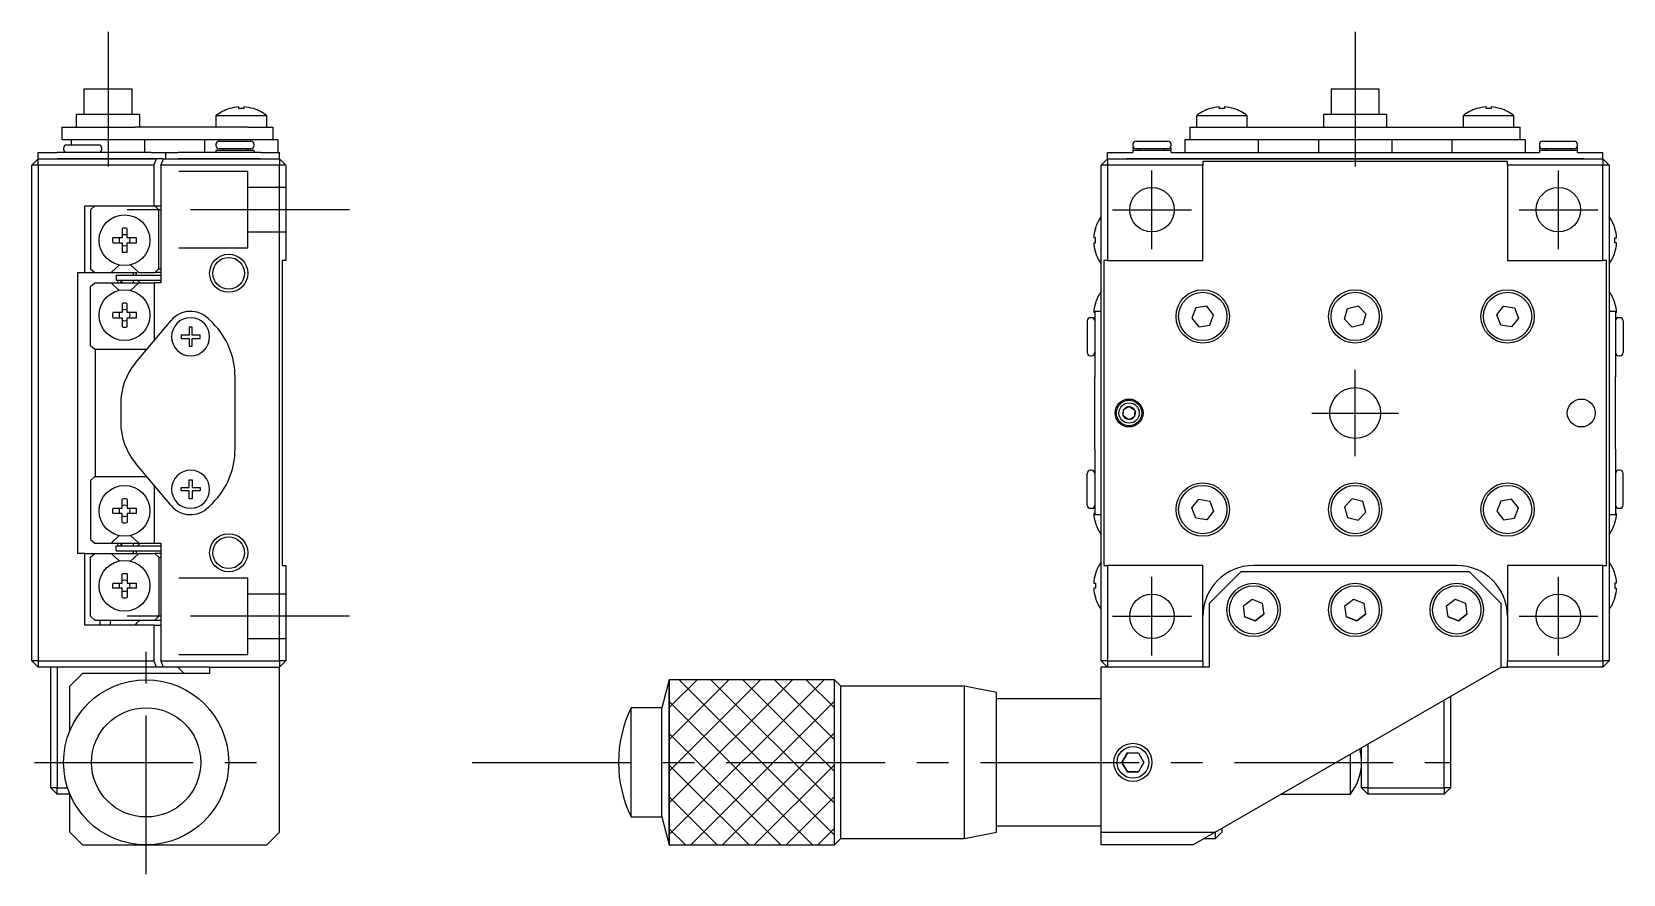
# Model space of a CAD drawing. Extents: x 60 to 390, y -6 to 185.
# Drawn here: x 264.4 to 389.7, y 78.6 to 144.9 of the extents above; entities that cross this region are included whole.
import ezdxf

# ---------------------------------------------------------------- set-up
doc = ezdxf.new("R2010")
doc.units = 0
doc.header["$LTSCALE"] = 10
doc.linetypes.add('CENTER', pattern=[2, 1.25, -0.25, 0.25, -0.25])
doc.linetypes.add('DASHED', pattern=[3.5, 2, -1.5])
doc.layers.get('0').update_dxf_attribs({"linetype": 'CONTINUOUS'})
doc.layers.add('CENTER', color=1, linetype='CENTER')

msp = doc.modelspace()

# ---------------------------------------------------------------- linework, layer by layer
at = {"color": 7, "linetype": 'CONTINUOUS'}
for p, q in [((270.416476, 140.351759), (268.516476, 140.351759)), ((268.516476, 140.351759), (268.516476, 138.351759)), ((272.316476, 140.351759), (270.416476, 140.351759)), ((272.316476, 138.351759), (272.316476, 140.351759)), ((370.508265, 140.351759), (366.708265, 140.351759)), ((366.708265, 140.351759), (366.708265, 138.351759)), ((370.508265, 138.351759), (370.508265, 140.351759)), ((270.416476, 138.351759), (267.916476, 138.351759)), ((267.916476, 138.351759), (267.916476, 137.351759)), ((272.916476, 138.351759), (270.416476, 138.351759)), ((272.916476, 137.351759), (272.916476, 138.351759)), ((282.916476, 138.249758), (278.916476, 138.249758)), ((278.916476, 138.249758), (278.916476, 137.351759)), ((279.987768, 138.807491), (279.966476, 138.807491)), ((280.716476, 138.807491), (280.716476, 138.939234)), ((281.116476, 138.807491), (280.716476, 138.807491)), ((281.116476, 138.939234), (281.116476, 138.807491)), ((281.866476, 138.807491), (281.845185, 138.807491)), ((282.916476, 137.351759), (282.916476, 138.249758)), ((360.108265, 138.249758), (356.108265, 138.249758)), ((356.108265, 138.249758), (356.108265, 137.351759)), ((357.179556, 138.807491), (357.158265, 138.807491)), ((357.908265, 138.807491), (357.908265, 138.939234)), ((358.308265, 138.807491), (357.908265, 138.807491)), ((358.308265, 138.939234), (358.308265, 138.807491)), ((359.058265, 138.807491), (359.036974, 138.807491)), ((360.108265, 137.351759), (360.108265, 138.249758)), ((371.108265, 138.351759), (366.108265, 138.351759)), ((366.108265, 138.351759), (366.108265, 137.351759)), ((371.108265, 137.351759), (371.108265, 138.351759)), ((381.108265, 138.249758), (377.108265, 138.249758)), ((377.108265, 138.249758), (377.108265, 137.351759)), ((378.179556, 138.807491), (378.158265, 138.807491)), ((378.908265, 138.807491), (378.908265, 138.939234)), ((379.308265, 138.807491), (378.908265, 138.807491)), ((379.308265, 138.939234), (379.308265, 138.807491)), ((380.058265, 138.807491), (380.036974, 138.807491)), ((381.108265, 137.351759), (381.108265, 138.249758)), ((266.816476, 136.351759), (266.816476, 137.351759)), ((266.816476, 137.351759), (267.816476, 137.351759)), ((267.816476, 137.351759), (271.546476, 137.351759)), ((271.546476, 137.351759), (272.546476, 137.351759)), ((281.416476, 137.351759), (272.546476, 137.351759)), ((281.416476, 137.351759), (283.416476, 137.351759)), ((283.416476, 136.351759), (283.416476, 137.351759)), ((355.608265, 136.351759), (355.608265, 137.351759)), ((355.608265, 137.351759), (357.608265, 137.351759)), ((357.608265, 137.351759), (379.608265, 137.351759)), ((379.608265, 137.351759), (381.608265, 137.351759)), ((381.608265, 136.351759), (381.608265, 137.351759)), ((264.916476, 134.851759), (264.916476, 135.351759)), ((264.916476, 135.351759), (266.416476, 135.351759)), ((273.815996, 135.351759), (266.416476, 135.351759)), ((267.816476, 136.351759), (266.816476, 136.351759)), ((266.916476, 135.701759), (266.916476, 135.601759)), ((267.166476, 135.951759), (269.666476, 135.951759)), ((267.516476, 136.351759), (267.516476, 135.951759)), ((271.546476, 136.351759), (267.816476, 136.351759)), ((269.916476, 135.601759), (269.916476, 135.701759)), ((272.546476, 136.351759), (271.546476, 136.351759)), ((279.446783, 136.351759), (272.546476, 136.351759)), ((273.316476, 135.351759), (273.316476, 136.351759)), ((273.815996, 135.351759), (274.752479, 135.351759)), ((274.752479, 135.351759), (274.946201, 135.351759)), ((274.946201, 135.351759), (275.946201, 135.351759)), ((274.946201, 135.351759), (274.946201, 134.851759)), ((282.416476, 135.351759), (275.946201, 135.351759)), ((278.016476, 136.351759), (278.016476, 135.351759)), ((278.916476, 136.001759), (278.916476, 135.901759)), ((280.416476, 135.501759), (278.916476, 135.501759)), ((278.916476, 135.501759), (278.916476, 135.351759)), ((279.166476, 136.251759), (281.666476, 136.251759)), ((281.666476, 135.651759), (279.166476, 135.651759)), ((279.416476, 135.651759), (279.416476, 135.501759)), ((280.916476, 136.351759), (279.446783, 136.351759)), ((281.916476, 135.501759), (280.416476, 135.501759)), ((283.816476, 136.351759), (280.916476, 136.351759)), ((281.416476, 135.501759), (281.416476, 135.651759)), ((281.916476, 135.901759), (281.916476, 136.001759)), ((281.916476, 135.351759), (281.916476, 135.501759)), ((282.416476, 135.351759), (283.916476, 135.351759)), ((283.816476, 135.351759), (283.816476, 136.351759)), ((283.916476, 134.851759), (283.916476, 135.351759)), ((349.108265, 134.851759), (349.108265, 135.351759)), ((349.108265, 135.351759), (350.608265, 135.351759)), ((350.608265, 135.351759), (351.108265, 135.351759)), ((351.108265, 136.001759), (351.108265, 135.901759)), ((351.108265, 135.701759), (351.108265, 135.601759)), ((354.108265, 135.501759), (351.108265, 135.501759)), ((351.108265, 135.501759), (351.108265, 135.351759)), ((351.358265, 136.251759), (353.858265, 136.251759)), ((352.608265, 135.651759), (351.358265, 135.651759)), ((351.608265, 135.651759), (351.608265, 135.501759)), ((353.858265, 135.651759), (352.608265, 135.651759)), ((353.608265, 135.501759), (353.608265, 135.651759)), ((354.108265, 135.901759), (354.108265, 136.001759)), ((354.108265, 135.601759), (354.108265, 135.701759)), ((354.108265, 135.351759), (354.108265, 135.501759)), ((354.108265, 135.351759), (383.108265, 135.351759)), ((359.577959, 136.351759), (355.208265, 136.351759)), ((355.208265, 136.351759), (355.208265, 135.351759)), ((377.638571, 136.351759), (359.577959, 136.351759)), ((361.008265, 135.351759), (361.008265, 136.351759)), ((365.708265, 136.351759), (365.708265, 135.351759)), ((371.508265, 135.351759), (371.508265, 136.351759)), ((376.208265, 136.351759), (376.208265, 135.351759)), ((382.008265, 136.351759), (377.638571, 136.351759)), ((382.008265, 135.351759), (382.008265, 136.351759)), ((383.108265, 136.001759), (383.108265, 135.901759)), ((383.108265, 135.701759), (383.108265, 135.601759)), ((386.108265, 135.501759), (383.108265, 135.501759)), ((383.108265, 135.501759), (383.108265, 135.351759)), ((383.358265, 136.251759), (385.858265, 136.251759)), ((384.608265, 135.651759), (383.358265, 135.651759)), ((383.608265, 135.651759), (383.608265, 135.501759)), ((385.858265, 135.651759), (384.608265, 135.651759)), ((385.608265, 135.501759), (385.608265, 135.651759)), ((386.108265, 135.901759), (386.108265, 136.001759)), ((386.108265, 135.601759), (386.108265, 135.701759)), ((386.108265, 135.351759), (386.108265, 135.501759)), ((386.108265, 135.351759), (386.608265, 135.351759)), ((386.608265, 135.351759), (388.108265, 135.351759)), ((388.108265, 134.851759), (388.108265, 135.351759)), ((264.916476, 134.851759), (264.416476, 134.351759)), ((264.916476, 134.351759), (264.416476, 134.351759)), ((264.416476, 95.351759), (264.416476, 134.351759)), ((264.916476, 134.351759), (264.916476, 134.851759)), ((264.916476, 134.851759), (266.416476, 134.851759)), ((274.037541, 134.351759), (264.916476, 134.351759)), ((264.916476, 134.351759), (264.916476, 95.351759)), ((273.815996, 134.851759), (266.416476, 134.851759)), ((266.416476, 134.851759), (273.815996, 134.851759)), ((274.236151, 134.851759), (273.815996, 134.851759)), ((273.815996, 134.851759), (274.236151, 134.851759)), ((274.037541, 131.151759), (274.037541, 134.351759)), ((274.236151, 134.851759), (274.280863, 134.851759)), ((274.752479, 134.851759), (274.280863, 134.851759)), ((274.576221, 134.351759), (274.576221, 125.101759)), ((283.916476, 134.351759), (274.576221, 134.351759)), ((274.772707, 134.851759), (275.946201, 134.851759)), ((282.416476, 134.851759), (275.946201, 134.851759)), ((275.946201, 134.851759), (282.416476, 134.851759)), ((282.416476, 134.851759), (283.916476, 134.851759)), ((283.916476, 134.851759), (283.916476, 134.351759)), ((283.916476, 134.851759), (284.416476, 134.351759)), ((283.916476, 95.351759), (283.916476, 134.351759)), ((284.416476, 134.351759), (283.916476, 134.351759)), ((284.416476, 134.351759), (284.416476, 126.851759)), ((349.108265, 134.851759), (348.608265, 134.351759)), ((349.108265, 134.351759), (348.608265, 134.351759)), ((348.608265, 95.351759), (348.608265, 134.351759)), ((349.108265, 134.851759), (349.108265, 134.351759)), ((349.108265, 134.851759), (350.608265, 134.851759)), ((349.108265, 134.351759), (349.108265, 126.851759)), ((356.608265, 134.351759), (349.108265, 134.351759)), ((386.608265, 134.851759), (350.608265, 134.851759)), ((350.608265, 134.851759), (386.608265, 134.851759)), ((380.608265, 134.651759), (356.608265, 134.651759)), ((356.608265, 134.651759), (356.608265, 134.351759)), ((356.608265, 126.851759), (356.608265, 134.351759)), ((380.608265, 134.351759), (380.608265, 134.651759)), ((388.108265, 134.351759), (380.608265, 134.351759)), ((380.608265, 134.351759), (380.608265, 126.851759)), ((386.608265, 134.851759), (388.108265, 134.851759)), ((388.108265, 134.851759), (388.108265, 134.351759)), ((388.608265, 134.351759), (388.108265, 134.851759)), ((388.108265, 126.851759), (388.108265, 134.351759)), ((388.608265, 134.351759), (388.108265, 134.351759)), ((388.608265, 134.351759), (388.608265, 95.351759)), ((268.60075, 125.901759), (268.60075, 131.151759)), ((268.60075, 131.151759), (274.037541, 131.151759)), ((269.365781, 131.151759), (269.039901, 130.851759)), ((269.039901, 130.851759), (269.039901, 126.201759)), ((274.037541, 131.151759), (274.576221, 131.151759)), ((274.428975, 130.851759), (274.107924, 131.151759)), ((274.428975, 126.201759), (274.428975, 130.851759)), ((274.576221, 130.851759), (274.428975, 130.851759)), ((271.516476, 129.380468), (271.516476, 128.651759)), ((271.916476, 128.651759), (271.916476, 129.380468)), ((348.152533, 129.380468), (348.152533, 129.401759)), ((389.063997, 129.380468), (389.063997, 129.401759)), ((271.516476, 128.651759), (270.787768, 128.651759)), ((270.787768, 128.251759), (271.516476, 128.251759)), ((271.516476, 128.251759), (271.516476, 127.52305)), ((272.645185, 128.651759), (271.916476, 128.651759)), ((271.916476, 128.251759), (272.645185, 128.251759)), ((271.916476, 127.52305), (271.916476, 128.251759)), ((348.152533, 128.651759), (348.020789, 128.651759)), ((348.020789, 128.251759), (348.152533, 128.251759)), ((348.152533, 128.251759), (348.152533, 128.651759)), ((389.063997, 128.651759), (389.19574, 128.651759)), ((389.063997, 128.251759), (389.063997, 128.651759)), ((389.19574, 128.251759), (389.063997, 128.251759)), ((284.416476, 126.851759), (284.116476, 126.851759)), ((284.116476, 126.851759), (284.116476, 102.851759)), ((348.152533, 127.501759), (348.152533, 127.52305)), ((349.108265, 126.851759), (348.808265, 126.851759)), ((348.808265, 126.851759), (348.808265, 102.851759)), ((349.108265, 126.851759), (356.608265, 126.851759)), ((380.608265, 126.851759), (388.108265, 126.851759)), ((388.408265, 126.851759), (388.108265, 126.851759)), ((388.408265, 102.851759), (388.408265, 126.851759)), ((389.063997, 127.501759), (389.063997, 127.52305)), ((268.051325, 103.801759), (268.051325, 125.901759)), ((268.051325, 125.901759), (268.60075, 125.901759)), ((268.60075, 125.901759), (269.365781, 125.901759)), ((269.039901, 126.201759), (269.365781, 125.901759)), ((269.365781, 125.901759), (270.650434, 125.901759)), ((270.650434, 125.901759), (271.293486, 126.497135)), ((270.650434, 125.901759), (272.712574, 125.901759)), ((271.057142, 125.701759), (271.057142, 125.301759)), ((271.057142, 125.701759), (274.576221, 125.701759)), ((271.057142, 125.301759), (274.576221, 125.301759)), ((271.194932, 125.101768), (271.217489, 125.301831)), ((271.416476, 125.301759), (271.416476, 125.101759)), ((271.47424, 125.30188), (271.491415, 125.101765)), ((272.184415, 126.508036), (272.836291, 125.901759)), ((272.416476, 125.701759), (272.416476, 125.901759)), ((272.416476, 125.101759), (272.416476, 125.301759)), ((272.695943, 125.901686), (272.580892, 125.702008)), ((272.74064, 125.301759), (272.934664, 125.101759)), ((272.836291, 125.901759), (274.107924, 125.901759)), ((274.107924, 125.901759), (274.428975, 126.201759)), ((274.576221, 125.901759), (274.107924, 125.901759)), ((274.428975, 126.201759), (274.576221, 126.201759)), ((269.039901, 124.801759), (269.365781, 125.101759)), ((269.039901, 120.151759), (269.039901, 124.801759)), ((269.365781, 125.101759), (270.650434, 125.101759)), ((270.650434, 125.101759), (272.836291, 125.101759)), ((270.650434, 125.101759), (271.293486, 124.506383)), ((272.184415, 124.495482), (272.836291, 125.101759)), ((272.836291, 125.101759), (274.037541, 125.101759)), ((274.576221, 125.101759), (274.037541, 125.101759)), ((274.037541, 125.101759), (274.037541, 120.532224)), ((271.516476, 123.480468), (271.516476, 122.751759)), ((271.916476, 122.751759), (271.916476, 123.480468)), ((348.108265, 122.851759), (348.108265, 122.265973)), ((348.608265, 122.851759), (348.108265, 122.851759)), ((348.152533, 123.480468), (348.152533, 123.501759)), ((356.063734, 123.125173), (355.752806, 122.316889)), ((356.919193, 123.260043), (356.063734, 123.125173)), ((357.463724, 122.586629), (356.919193, 123.260043)), ((367.767846, 122.242723), (368.007025, 123.075065)), ((368.007025, 123.075065), (368.847444, 123.284101)), ((368.847444, 123.284101), (369.448684, 122.660795)), ((379.752806, 122.586629), (380.297337, 123.260043)), ((380.297337, 123.260043), (381.152795, 123.125173)), ((381.152795, 123.125173), (381.463724, 122.316889)), ((389.108265, 122.851759), (388.608265, 122.851759)), ((389.063997, 123.480468), (389.063997, 123.501759)), ((389.108265, 122.851759), (389.108265, 122.265973)), ((271.516476, 122.751759), (270.787768, 122.751759)), ((270.787768, 122.351759), (271.516476, 122.351759)), ((271.516476, 122.351759), (271.516476, 121.62305)), ((272.645185, 122.751759), (271.916476, 122.751759)), ((271.916476, 121.62305), (271.916476, 122.351759)), ((271.916476, 122.351759), (272.645185, 122.351759)), ((272.586254, 118.802649), (275.384388, 122.137334)), ((277.041476, 121.601759), (276.791476, 121.601759)), ((276.791476, 121.601759), (276.791476, 120.976759)), ((277.041476, 120.976759), (277.041476, 121.601759)), ((278.33069, 122.265973), (278.659117, 121.937545)), ((347.508265, 122.101759), (347.508265, 119.601759)), ((347.858265, 122.351759), (347.758265, 122.351759)), ((348.108265, 122.751759), (348.020789, 122.751759)), ((348.020789, 122.351759), (348.108265, 122.351759)), ((348.108265, 122.265973), (348.108265, 121.937545)), ((348.108265, 121.937545), (348.108265, 117.694905)), ((355.752806, 122.316889), (356.297337, 121.643475)), ((356.297337, 121.643475), (357.152795, 121.778345)), ((357.152795, 121.778345), (357.463724, 122.586629)), ((368.369086, 121.619417), (367.767846, 122.242723)), ((369.209505, 121.828453), (368.369086, 121.619417)), ((369.448684, 122.660795), (369.209505, 121.828453)), ((380.063734, 121.778345), (379.752806, 122.586629)), ((380.919193, 121.643475), (380.063734, 121.778345)), ((381.463724, 122.316889), (380.919193, 121.643475)), ((389.108265, 122.751759), (389.19574, 122.751759)), ((389.19574, 122.351759), (389.108265, 122.351759)), ((389.108265, 122.265973), (389.108265, 121.937545)), ((389.108265, 121.937545), (389.108265, 117.694905)), ((389.458265, 122.351759), (389.358265, 122.351759)), ((389.708265, 122.101759), (389.708265, 119.601759)), ((276.791476, 120.976759), (276.166476, 120.976759)), ((276.166476, 120.976759), (276.166476, 120.726759)), ((276.166476, 120.726759), (276.791476, 120.726759)), ((276.791476, 120.726759), (276.791476, 120.101759)), ((277.666476, 120.976759), (277.041476, 120.976759)), ((277.041476, 120.101759), (277.041476, 120.726759)), ((277.041476, 120.726759), (277.666476, 120.726759)), ((277.666476, 120.726759), (277.666476, 120.976759)), ((269.365781, 119.851759), (269.039901, 120.151759)), ((269.365781, 119.851759), (269.416476, 119.851759)), ((269.416476, 119.851759), (269.416476, 109.851759)), ((273.466562, 119.851759), (269.416476, 119.851759)), ((276.791476, 120.101759), (277.041476, 120.101759)), ((347.758265, 119.351759), (347.858265, 119.351759)), ((389.358265, 119.351759), (389.458265, 119.351759)), ((280.416476, 112.008613), (280.416476, 117.694905)), ((348.108265, 112.008613), (348.108265, 117.694905)), ((389.108265, 112.008613), (389.108265, 117.694905)), ((271.416476, 115.588711), (271.416476, 114.114807)), ((350.411633, 115.156198), (350.801216, 115.351709)), ((350.801216, 115.351709), (350.838632, 115.370486)), ((350.838632, 115.370486), (350.873601, 115.347472)), ((350.873601, 115.347472), (351.23771, 115.107838)), ((350.34385, 114.618694), (350.346297, 114.660485)), ((350.378819, 114.59568), (350.34385, 114.618694)), ((350.346297, 114.660485), (350.371771, 115.09563)), ((350.371771, 115.09563), (350.374218, 115.137421)), ((350.374218, 115.137421), (350.411633, 115.156198)), ((350.742929, 114.356046), (350.378819, 114.59568)), ((350.777898, 114.333032), (350.742929, 114.356046)), ((350.815313, 114.351809), (350.777898, 114.333032)), ((351.204897, 114.54732), (350.815313, 114.351809)), ((351.242312, 114.566097), (351.204897, 114.54732)), ((351.23771, 115.107838), (351.272679, 115.084824)), ((351.244759, 114.607888), (351.242312, 114.566097)), ((351.270233, 115.043033), (351.244759, 114.607888)), ((351.272679, 115.084824), (351.270233, 115.043033)), ((348.108265, 112.008613), (348.108265, 107.765973)), ((389.108265, 112.008613), (389.108265, 107.765973)), ((275.384388, 107.566184), (272.586254, 110.900869)), ((347.858265, 110.351759), (347.758265, 110.351759)), ((389.458265, 110.351759), (389.358265, 110.351759)), ((269.365781, 109.851759), (269.039901, 109.551759)), ((269.039901, 109.551759), (269.039901, 104.901759)), ((269.365781, 109.851759), (269.416476, 109.851759)), ((269.416476, 109.851759), (273.466562, 109.851759)), ((274.037541, 109.171294), (274.037541, 104.601759)), ((276.791476, 109.601759), (277.041476, 109.601759)), ((276.791476, 108.976759), (276.791476, 109.601759)), ((277.041476, 109.601759), (277.041476, 108.976759)), ((347.508265, 107.601759), (347.508265, 110.101759)), ((389.708265, 107.601759), (389.708265, 110.101759)), ((271.516476, 107.351759), (271.516476, 108.080468)), ((271.916476, 108.080468), (271.916476, 107.351759)), ((276.166476, 108.976759), (276.791476, 108.976759)), ((276.166476, 108.726759), (276.166476, 108.976759)), ((276.791476, 108.726759), (276.166476, 108.726759)), ((276.791476, 108.101759), (276.791476, 108.726759)), ((277.041476, 108.101759), (276.791476, 108.101759)), ((277.041476, 108.976759), (277.666476, 108.976759)), ((277.041476, 108.726759), (277.041476, 108.101759)), ((277.666476, 108.726759), (277.041476, 108.726759)), ((277.666476, 108.976759), (277.666476, 108.726759)), ((278.659117, 107.765973), (278.33069, 107.437545)), ((348.108265, 107.765973), (348.108265, 107.437545)), ((355.752806, 107.386629), (356.297337, 108.060043)), ((356.297337, 108.060043), (357.152795, 107.925173)), ((357.152795, 107.925173), (357.463724, 107.116889)), ((368.369086, 108.084101), (367.767846, 107.460795)), ((369.209505, 107.875065), (368.369086, 108.084101)), ((369.448684, 107.042723), (369.209505, 107.875065)), ((380.063734, 107.925173), (379.752806, 107.116889)), ((380.919193, 108.060043), (380.063734, 107.925173)), ((381.463724, 107.386629), (380.919193, 108.060043)), ((389.108265, 107.765973), (389.108265, 107.437545)), ((270.787768, 107.351759), (271.516476, 107.351759)), ((271.516476, 106.951759), (270.787768, 106.951759)), ((271.516476, 106.22305), (271.516476, 106.951759)), ((271.916476, 107.351759), (272.645185, 107.351759)), ((272.645185, 106.951759), (271.916476, 106.951759)), ((271.916476, 106.951759), (271.916476, 106.22305)), ((347.758265, 107.351759), (347.858265, 107.351759)), ((348.020789, 107.351759), (348.108265, 107.351759)), ((348.108265, 106.951759), (348.020789, 106.951759)), ((348.108265, 107.437545), (348.108265, 106.851759)), ((348.108265, 106.851759), (348.608265, 106.851759)), ((356.063734, 106.578345), (355.752806, 107.386629)), ((356.919193, 106.443475), (356.063734, 106.578345)), ((357.463724, 107.116889), (356.919193, 106.443475)), ((367.767846, 107.460795), (368.007025, 106.628453)), ((368.007025, 106.628453), (368.847444, 106.419417)), ((368.847444, 106.419417), (369.448684, 107.042723)), ((379.752806, 107.116889), (380.297337, 106.443475)), ((380.297337, 106.443475), (381.152795, 106.578345)), ((381.152795, 106.578345), (381.463724, 107.386629)), ((388.608265, 106.851759), (389.108265, 106.851759)), ((389.108265, 107.437545), (389.108265, 106.851759)), ((389.19574, 107.351759), (389.108265, 107.351759)), ((389.108265, 106.951759), (389.19574, 106.951759)), ((389.358265, 107.351759), (389.458265, 107.351759)), ((348.152533, 106.22305), (348.152533, 106.201759)), ((389.063997, 106.22305), (389.063997, 106.201759)), ((269.039901, 104.901759), (269.365781, 104.601759)), ((269.365781, 104.601759), (270.650434, 104.601759)), ((270.650434, 104.601759), (271.293486, 105.197135)), ((270.650434, 104.601759), (272.836291, 104.601759)), ((271.057142, 104.001759), (271.057142, 104.401759)), ((271.057142, 104.401759), (274.576221, 104.401759)), ((271.057142, 104.001759), (274.576221, 104.001759)), ((271.217484, 104.401721), (271.194935, 104.601705)), ((271.416476, 104.601759), (271.416476, 104.401759)), ((271.491414, 104.601737), (271.474251, 104.40173)), ((272.184415, 105.208036), (272.836291, 104.601759)), ((272.416476, 104.401759), (272.416476, 104.601759)), ((272.416476, 103.801759), (272.416476, 104.001759)), ((272.580866, 104.001578), (272.695935, 103.801843)), ((272.934664, 104.601759), (272.74064, 104.401759)), ((272.836291, 104.601759), (274.037541, 104.601759)), ((274.037541, 104.601759), (274.576221, 104.601759)), ((274.576221, 104.601759), (274.576221, 95.351759)), ((268.60075, 103.801759), (268.051325, 103.801759)), ((268.60075, 98.151759), (268.60075, 103.801759)), ((268.60075, 103.801759), (269.365781, 103.801759)), ((269.039901, 103.501759), (269.365781, 103.801759)), ((269.039901, 98.851759), (269.039901, 103.501759)), ((269.365781, 103.801759), (270.650434, 103.801759)), ((270.650434, 103.801759), (271.293486, 103.206383)), ((270.650434, 103.801759), (272.712588, 103.801759)), ((272.184415, 103.195482), (272.836291, 103.801759)), ((272.836291, 103.801759), (274.107924, 103.801759)), ((274.107924, 103.801759), (274.428975, 103.501759)), ((274.576221, 103.801759), (274.107924, 103.801759)), ((274.428975, 103.501759), (274.428975, 98.851759)), ((274.428975, 103.501759), (274.576221, 103.501759)), ((284.116476, 102.851759), (284.416476, 102.851759)), ((284.416476, 102.851759), (284.416476, 95.351759)), ((348.808265, 102.851759), (349.108265, 102.851759)), ((349.108265, 102.851759), (349.108265, 95.351759)), ((356.608265, 102.851759), (349.108265, 102.851759)), ((356.608265, 95.351759), (356.608265, 102.851759)), ((376.608265, 102.851759), (360.608265, 102.851759)), ((380.608265, 102.851759), (380.608265, 95.351759)), ((388.108265, 102.851759), (380.608265, 102.851759)), ((388.108265, 95.351759), (388.108265, 102.851759)), ((388.108265, 102.851759), (388.408265, 102.851759)), ((271.516476, 101.451759), (271.516476, 102.180468)), ((271.916476, 102.180468), (271.916476, 101.451759)), ((348.152533, 102.201759), (348.152533, 102.180468)), ((359.608265, 102.351759), (357.108265, 99.851759)), ((377.608265, 102.351759), (359.608265, 102.351759)), ((380.108265, 99.851759), (377.608265, 102.351759)), ((389.063997, 102.201759), (389.063997, 102.180468)), ((270.787768, 101.451759), (271.516476, 101.451759)), ((271.516476, 101.051759), (270.787768, 101.051759)), ((271.516476, 100.32305), (271.516476, 101.051759)), ((271.916476, 101.451759), (272.645185, 101.451759)), ((272.645185, 101.051759), (271.916476, 101.051759)), ((271.916476, 101.051759), (271.916476, 100.32305)), ((348.020789, 101.451759), (348.152533, 101.451759)), ((348.152533, 101.051759), (348.020789, 101.051759)), ((348.152533, 101.451759), (348.152533, 101.051759)), ((348.152533, 100.32305), (348.152533, 100.301759)), ((389.19574, 101.451759), (389.063997, 101.451759)), ((389.063997, 101.451759), (389.063997, 101.051759)), ((389.063997, 101.051759), (389.19574, 101.051759)), ((389.063997, 100.32305), (389.063997, 100.301759)), ((357.108265, 99.851759), (357.108265, 94.852759)), ((359.804638, 99.674533), (360.485982, 100.209108)), ((359.926921, 98.817184), (359.804638, 99.674533)), ((360.485982, 100.209108), (361.289609, 99.886334)), ((361.411892, 99.028985), (360.730548, 98.49441)), ((360.730548, 98.49441), (361.411892, 99.028985)), ((361.289609, 99.886334), (361.411892, 99.028985)), ((367.804638, 99.674533), (368.485982, 100.209108)), ((367.926921, 98.817184), (367.804638, 99.674533)), ((368.485982, 100.209108), (369.289609, 99.886334)), ((369.411892, 99.028985), (368.730548, 98.49441)), ((368.730548, 98.49441), (369.411892, 99.028985)), ((369.289609, 99.886334), (369.411892, 99.028985)), ((375.804638, 99.674533), (376.485982, 100.209108)), ((375.926921, 98.817184), (375.804638, 99.674533)), ((376.485982, 100.209108), (377.289609, 99.886334)), ((377.411892, 99.028985), (376.730548, 98.49441)), ((376.730548, 98.49441), (377.411892, 99.028985)), ((377.289609, 99.886334), (377.411892, 99.028985)), ((380.108265, 94.851759), (380.108265, 99.851759)), ((274.037541, 98.151759), (268.60075, 98.151759)), ((269.365781, 98.551759), (269.039901, 98.851759)), ((269.365781, 98.551759), (274.107924, 98.551759)), ((269.826143, 98.151759), (269.759028, 98.551714)), ((270.607471, 98.551697), (270.550165, 98.151759)), ((272.666476, 98.301759), (272.516476, 98.151759)), ((272.916476, 98.551759), (272.666476, 98.301759)), ((274.037541, 95.351759), (274.037541, 98.151759)), ((274.037541, 98.151759), (274.576221, 98.151759)), ((274.428975, 98.851759), (274.107924, 98.551759)), ((274.107924, 98.551759), (274.576221, 98.551759)), ((274.576221, 98.851759), (274.428975, 98.851759)), ((360.730548, 98.49441), (359.926921, 98.817184)), ((359.926921, 98.817184), (360.730548, 98.49441)), ((368.730548, 98.49441), (367.926921, 98.817184)), ((367.926921, 98.817184), (368.730548, 98.49441)), ((376.730548, 98.49441), (375.926921, 98.817184)), ((375.926921, 98.817184), (376.730548, 98.49441)), ((264.416476, 95.351759), (264.916476, 94.851759)), ((264.916476, 95.351759), (264.416476, 95.351759)), ((264.916476, 95.351759), (264.916476, 94.851759)), ((264.916476, 95.351759), (274.037541, 95.351759)), ((274.576221, 95.351759), (283.916476, 95.351759)), ((284.416476, 95.351759), (283.916476, 94.851759)), ((283.916476, 95.351759), (283.916476, 94.851759)), ((284.416476, 95.351759), (283.916476, 95.351759)), ((349.108265, 95.351759), (348.608265, 95.351759)), ((348.608265, 95.351759), (349.108265, 94.851759)), ((349.108265, 95.351759), (349.108265, 94.851759)), ((349.108265, 95.351759), (356.608265, 95.351759)), ((356.608265, 95.351759), (356.608265, 94.851759)), ((380.608265, 95.351759), (388.108265, 95.351759)), ((380.608265, 94.851759), (380.608265, 95.351759)), ((388.608265, 95.351759), (388.108265, 94.851759)), ((388.108265, 95.351759), (388.108265, 94.851759)), ((388.608265, 95.351759), (388.108265, 95.351759)), ((274.236151, 94.851759), (264.916476, 94.851759)), ((265.916476, 85.351759), (265.916476, 94.851759)), ((266.416476, 94.851759), (266.416476, 85.351759)), ((268.416476, 94.351759), (267.416476, 93.351759)), ((278.416476, 94.351759), (268.416476, 94.351759)), ((274.772707, 94.851759), (274.236151, 94.851759)), ((278.416476, 94.851759), (274.772707, 94.851759)), ((276.416476, 94.351759), (275.916476, 94.851759)), ((278.416476, 94.851759), (278.416476, 94.351759)), ((278.416476, 94.851759), (283.916476, 94.851759)), ((283.916476, 81.851759), (283.916476, 94.851759)), ((348.608265, 81.851759), (348.608265, 94.851759)), ((349.108265, 94.851759), (348.608265, 94.851759)), ((356.608265, 94.851759), (349.108265, 94.851759)), ((356.608265, 94.851759), (349.108265, 94.851759)), ((357.107265, 94.851759), (356.608265, 94.851759)), ((357.107265, 94.851759), (357.109265, 94.851759)), ((357.591604, 81.851759), (380.108265, 94.851759)), ((380.108265, 94.851759), (380.608265, 94.851759)), ((388.108265, 94.851759), (380.608265, 94.851759)), ((267.416476, 89.851756), (267.416476, 93.351759)), ((314.608258, 93.851758), (314.01877, 91.651759)), ((314.608258, 87.352082), (314.608258, 93.851758)), ((327.608259, 93.851758), (314.608258, 93.851758)), ((327.608259, 93.851758), (314.608258, 93.851758)), ((314.608258, 93.851758), (314.608258, 80.85176)), ((327.608259, 87.352082), (327.608259, 93.851758)), ((328.108261, 93.351755), (327.608259, 93.851758)), ((327.608259, 80.85176), (327.608259, 93.851758)), ((328.108261, 87.352057), (328.108261, 93.351755)), ((337.858266, 93.351755), (328.108261, 93.351755)), ((337.858266, 87.352057), (337.858266, 93.351755)), ((340.358265, 92.851756), (337.858266, 93.351755)), ((340.358265, 87.352033), (340.358265, 92.851756)), ((311.608259, 87.351973), (311.608259, 91.651759)), ((314.01877, 91.651759), (311.608259, 91.651759)), ((314.01877, 87.351973), (314.01877, 91.651759)), ((348.608265, 92.351759), (340.358265, 92.351759)), ((375.608265, 85.351759), (375.608265, 92.253683)), ((376.108265, 92.542358), (376.108265, 85.351759)), ((350.242239, 87.351759), (350.675252, 88.101759)), ((350.675252, 88.101759), (350.242239, 87.351759)), ((350.675252, 88.101759), (351.541278, 88.101759)), ((351.541278, 88.101759), (351.97429, 87.351759)), ((368.230756, 87.351883), (368.230756, 87.994276)), ((369.108265, 85.351759), (369.108265, 88.500906)), ((369.608265, 88.789581), (369.608265, 85.351759)), ((311.608259, 83.051759), (311.608259, 87.351973)), ((314.01877, 83.051759), (314.01877, 87.351973)), ((314.608258, 80.85176), (314.608258, 87.352082)), ((327.608259, 80.85176), (327.608259, 87.352082)), ((328.108261, 81.351763), (328.108261, 87.352057)), ((337.858266, 81.351763), (337.858266, 87.352057)), ((340.358265, 81.851762), (340.358265, 87.352033)), ((350.675252, 86.601759), (350.242239, 87.351759)), ((350.242239, 87.351759), (350.675252, 86.601759)), ((351.541278, 86.601759), (350.675252, 86.601759)), ((350.675252, 86.601759), (351.541278, 86.601759)), ((351.97429, 87.351759), (351.541278, 86.601759)), ((368.230756, 84.851763), (368.230756, 87.351883)), ((266.416476, 85.351759), (265.916476, 85.351759)), ((266.416476, 84.851759), (265.916476, 85.351759)), ((266.416476, 84.851759), (266.416476, 85.351759)), ((266.416476, 85.351759), (267.231819, 85.351759)), ((369.608265, 85.351759), (369.108265, 85.351759)), ((369.608265, 84.851759), (369.108265, 85.351759)), ((369.608265, 85.351759), (375.608265, 85.351759)), ((369.608265, 85.351759), (369.608265, 84.851759)), ((375.608265, 85.351759), (375.608265, 84.851759)), ((376.108265, 85.351759), (375.608265, 84.851759)), ((376.108265, 85.351759), (375.608265, 85.351759)), ((267.416476, 84.851759), (266.416476, 84.851759)), ((267.416476, 81.851759), (267.416476, 84.851762)), ((362.787764, 84.851763), (368.230756, 84.851763)), ((375.608265, 84.851759), (369.608265, 84.851759)), ((311.608259, 83.051759), (314.01877, 83.051759)), ((314.01877, 83.051759), (314.608258, 80.85176)), ((267.416476, 81.851759), (268.416476, 80.851759)), ((282.916476, 80.851759), (283.916476, 81.851759)), ((337.858266, 81.351763), (340.358265, 81.851762)), ((340.358265, 82.351759), (348.608265, 82.351759)), ((348.608265, 81.851759), (357.591604, 81.851759)), ((348.608265, 80.851759), (348.608265, 81.851759)), ((357.591604, 81.851759), (355.859554, 80.851759)), ((357.608265, 81.351759), (357.608265, 81.861378)), ((357.608265, 81.351759), (358.108265, 81.851759)), ((358.108265, 82.150053), (358.108265, 81.851759)), ((268.416476, 80.851759), (273.416476, 80.851759)), ((273.416476, 80.851759), (282.916476, 80.851759)), ((314.608258, 80.85176), (327.608259, 80.85176)), ((314.608258, 80.85176), (327.608259, 80.85176)), ((327.608259, 80.85176), (328.108261, 81.351763)), ((328.108261, 81.351763), (337.858266, 81.351763)), ((355.859554, 80.851759), (348.608265, 80.851759)), ((356.725579, 81.351759), (357.608265, 81.351759))]:
    msp.add_line(p, q, dxfattribs=at)
at = {"color": 3, "linetype": 'DASHED'}
for p, q in [((279.416476, 133.851759), (275.991653, 133.851759)), ((281.416476, 133.851759), (279.416476, 133.851759)), ((281.416476, 127.851759), (281.416476, 133.851759)), ((284.416476, 132.601759), (281.416476, 132.601759)), ((281.416476, 129.101759), (284.416476, 129.101759)), ((275.991626, 127.851759), (281.416476, 127.851759)), ((281.416476, 101.851759), (275.991653, 101.851759)), ((281.416476, 95.851759), (281.416476, 101.851759)), ((284.416476, 100.601759), (281.416476, 100.601759)), ((281.416476, 97.101759), (284.416476, 97.101759)), ((275.991626, 95.851759), (281.416476, 95.851759))]:
    msp.add_line(p, q, dxfattribs=at)
at = {"color": 3, "linetype": 'CONTINUOUS'}
for p, q in [((314.608258, 91.66476), (316.795256, 93.851758)), ((314.608258, 89.16476), (319.295256, 93.851758)), ((314.608258, 86.66476), (321.795256, 93.851758)), ((314.608258, 84.16476), (324.295256, 93.851758)), ((314.608258, 81.66476), (326.795256, 93.851758)), ((315.388222, 93.851758), (327.608259, 81.631721)), ((317.888222, 93.851758), (327.608259, 84.131721)), ((320.388222, 93.851758), (327.608259, 86.631721)), ((322.888222, 93.851758), (327.608259, 89.131721)), ((325.388222, 93.851758), (327.608259, 91.631721)), ((314.608258, 92.131722), (325.88822, 80.85176)), ((316.295258, 80.85176), (327.608259, 92.164761)), ((314.608258, 89.631722), (323.38822, 80.85176)), ((318.795258, 80.85176), (327.608259, 89.664761)), ((314.608258, 87.131722), (320.88822, 80.85176)), ((321.295258, 80.85176), (327.608259, 87.164761)), ((314.608258, 84.631722), (318.38822, 80.85176)), ((323.795258, 80.85176), (327.608259, 84.664761)), ((314.608258, 82.131722), (315.88822, 80.85176)), ((326.295258, 80.85176), (327.608259, 82.164761))]:
    msp.add_line(p, q, dxfattribs=at)
at = {"color": 7, "linetype": 'CONTINUOUS'}
for centre, radius in [((352.608265, 130.851759), 1.75), ((384.608265, 130.851759), 1.75), ((271.716476, 128.451759), 2), ((279.916476, 125.851759), 1.25), ((271.716476, 122.551759), 2), ((356.608265, 122.451759), 2.1), ((356.608265, 122.451759), 1.9), ((368.608265, 122.451759), 2.1), ((368.608265, 122.451759), 1.9), ((380.608265, 122.451759), 2.1), ((380.608265, 122.451759), 1.9), ((368.608265, 114.851759), 2), ((350.808265, 114.851759), 1.1), ((350.808265, 114.851759), 1), ((386.408265, 114.851759), 1.1), ((271.716476, 107.151759), 2), ((356.608265, 107.251759), 2.1), ((356.608265, 107.251759), 1.9), ((368.608265, 107.251759), 2.1), ((368.608265, 107.251759), 1.9), ((380.608265, 107.251759), 2.1), ((380.608265, 107.251759), 1.9), ((279.916476, 103.851759), 1.25), ((271.716476, 101.251759), 2), ((352.608265, 98.851759), 1.75), ((360.608265, 99.351759), 2.1), ((360.608265, 99.351759), 1.9), ((368.608265, 99.351759), 2.1), ((368.608265, 99.351759), 1.9), ((376.608265, 99.351759), 2.1), ((376.608265, 99.351759), 1.9), ((384.608265, 98.851759), 1.75), ((273.416476, 87.351759), 6.499999), ((273.416476, 87.351759), 4.3), ((351.108265, 87.351759), 1.25)]:
    msp.add_circle(centre, radius, dxfattribs=at)
at = {"color": 3, "linetype": 'CONTINUOUS'}
for centre, radius in [((279.916476, 125.851759), 1.5), ((350.808265, 114.851759), 0.8), ((279.916476, 103.851759), 1.5), ((351.108265, 87.351759), 1.5)]:
    msp.add_circle(centre, radius, dxfattribs=at)
at = {"color": 7, "linetype": 'CONTINUOUS'}
for centre, radius, start, end in [((280.916476, 135.751759), 3.2, 107.270005, 128.682187), ((280.916476, 135.751759), 3.193744, 93.59035, 106.905258), ((280.916476, 135.751759), 3.193744, 73.094742, 86.40965), ((280.916476, 135.751759), 3.2, 51.317813, 72.729995), ((358.108265, 135.751759), 3.2, 107.270005, 128.682187), ((358.108265, 135.751759), 3.193744, 93.59035, 106.905258), ((358.108265, 135.751759), 3.193744, 73.094742, 86.40965), ((358.108265, 135.751759), 3.2, 51.317813, 72.729995), ((379.108265, 135.751759), 3.2, 107.270005, 128.682187), ((379.108265, 135.751759), 3.193744, 93.59035, 106.905258), ((379.108265, 135.751759), 3.193744, 73.094742, 86.40965), ((379.108265, 135.751759), 3.2, 51.317813, 72.729995), ((267.166476, 135.701759), 0.25, 90, 180), ((267.166476, 135.601759), 0.25, 180, 270), ((269.666476, 135.701759), 0.25, 0, 90), ((269.666476, 135.601759), 0.25, 270, 0), ((279.166476, 136.001759), 0.25, 90, 180), ((279.166476, 135.901759), 0.25, 180, 270), ((281.666476, 136.001759), 0.25, 0, 90), ((281.666476, 135.901759), 0.25, 270, 0), ((351.358265, 136.001759), 0.25, 90, 180), ((351.358265, 135.901759), 0.25, 180, 270), ((351.358265, 135.701759), 0.25, 156.421822, 180), ((353.858265, 136.001759), 0.25, 0, 90), ((353.858265, 135.901759), 0.25, 270, 0), ((353.858265, 135.701759), 0.25, 0, 23.578178), ((353.858265, 135.601759), 0.25, 336.421822, 0), ((383.358265, 136.001759), 0.25, 90, 180), ((383.358265, 135.901759), 0.25, 180, 270), ((383.358265, 135.701759), 0.25, 156.421822, 180), ((385.858265, 136.001759), 0.25, 0, 90), ((385.858265, 135.901759), 0.25, 270, 0), ((385.858265, 135.701759), 0.25, 0, 23.578178), ((385.858265, 135.601759), 0.25, 336.421822, 0), ((224.416476, 154.351759), 53.5, 338.047872, 338.624047), ((224.416476, 154.351759), 54, 338.261539, 338.831551), ((351.208265, 128.451759), 3.2, 144.340912, 162.729995), ((386.008265, 128.451759), 3.2, 17.270005, 35.659088), ((271.716476, 128.451759), 0.95, 77.846803, 102.153197), ((351.208265, 128.451759), 3.193744, 163.094742, 176.40965), ((386.008265, 128.451759), 3.193744, 3.59035, 16.905258), ((271.716476, 128.451759), 0.95, 167.846803, 192.153197), ((271.716476, 128.451759), 0.435085, 152.633517, 207.366483), ((271.716476, 128.451759), 0.435085, 62.633517, 117.366483), ((271.716476, 128.451759), 0.435085, 242.633517, 297.366483), ((271.716476, 128.451759), 0.435085, 332.633517, 27.366483), ((271.716476, 128.451759), 0.95, 347.846803, 12.153197), ((351.208265, 128.451759), 3.193744, 183.59035, 196.905258), ((386.008265, 128.451759), 3.193744, 343.094742, 356.40965), ((271.716476, 128.451759), 0.95, 257.846803, 282.153197), ((351.208265, 128.451759), 3.2, 197.270005, 215.659088), ((386.008265, 128.451759), 3.2, 324.340912, 342.729995), ((351.208265, 122.551759), 3.2, 144.340912, 162.729995), ((386.008265, 122.551759), 3.2, 17.270005, 35.659088), ((271.716476, 122.551759), 0.95, 77.846803, 102.153197), ((271.716476, 122.551759), 0.435085, 62.633517, 117.366483), ((276.916476, 120.851759), 2, 45, 140), ((351.208265, 122.551759), 3.193744, 163.094742, 176.40965), ((386.008265, 122.551759), 3.193744, 3.59035, 16.905258), ((271.716476, 122.551759), 0.95, 167.846803, 192.153197), ((271.716476, 122.551759), 0.435085, 152.633517, 207.366483), ((271.716476, 122.551759), 0.435085, 242.633517, 297.366483), ((271.716476, 122.551759), 0.95, 257.846803, 282.153197), ((271.716476, 122.551759), 0.435085, 332.633517, 27.366483), ((271.716476, 122.551759), 0.95, 347.846803, 12.153197), ((276.916476, 120.851759), 1.5, 0, 180), ((274.416476, 117.694905), 6, 0, 45), ((347.758265, 122.101759), 0.25, 90, 180), ((347.858265, 122.101759), 0.25, 0, 90), ((351.208265, 122.551759), 3.193744, 183.59035, 184.744041), ((389.358265, 122.101759), 0.25, 90, 180), ((386.008265, 122.551759), 3.193744, 355.255959, 356.40965), ((389.458265, 122.101759), 0.25, 0, 90), ((276.916476, 120.851759), 1.5, 180, 0), ((347.758265, 119.601759), 0.25, 180, 270), ((347.858265, 119.601759), 0.25, 270, 0), ((389.358265, 119.601759), 0.25, 180, 270), ((389.458265, 119.601759), 0.25, 270, 0), ((276.416476, 115.588711), 5, 140, 180), ((350.808265, 114.851759), 0.5, 90.807712, 142.491577), ((350.808265, 114.851759), 0.5, 30.807712, 82.491577), ((276.416476, 114.114807), 5, 180, 220), ((350.808265, 114.851759), 0.5, 150.807712, 202.491577), ((350.808265, 114.851759), 0.5, 210.807712, 262.491577), ((350.808265, 114.851759), 0.5, 270.807712, 322.491577), ((350.808265, 114.851759), 0.5, 330.807712, 22.491577), ((274.416476, 112.008613), 6, 315, 0), ((276.916476, 108.851759), 1.5, 180, 90), ((276.916476, 108.851759), 1.5, 90, 180), ((347.758265, 110.101759), 0.25, 90, 180), ((347.858265, 110.101759), 0.25, 0, 90), ((389.358265, 110.101759), 0.25, 90, 180), ((389.458265, 110.101759), 0.25, 0, 90), ((271.716476, 107.151759), 0.95, 77.846803, 102.153197), ((271.716476, 107.151759), 0.95, 167.846803, 192.153197), ((271.716476, 107.151759), 0.435085, 152.633517, 207.366483), ((271.716476, 107.151759), 0.435085, 62.633517, 117.366483), ((271.716476, 107.151759), 0.435085, 242.633517, 297.366483), ((271.716476, 107.151759), 0.435085, 332.633517, 27.366483), ((271.716476, 107.151759), 0.95, 347.846803, 12.153197), ((276.916476, 108.851759), 2, 220, 315), ((347.758265, 107.601759), 0.25, 180, 270), ((347.858265, 107.601759), 0.25, 270, 0), ((351.208265, 107.151759), 3.193744, 175.255959, 176.40965), ((351.208265, 107.151759), 3.193744, 183.59035, 196.905258), ((386.008265, 107.151759), 3.193744, 343.094742, 356.40965), ((389.358265, 107.601759), 0.25, 180, 270), ((386.008265, 107.151759), 3.193744, 3.59035, 4.744041), ((389.458265, 107.601759), 0.25, 270, 0), ((271.716476, 107.151759), 0.95, 257.846803, 282.153197), ((351.208265, 107.151759), 3.2, 197.270005, 215.659088), ((386.008265, 107.151759), 3.2, 324.340912, 342.729995), ((351.208265, 101.251759), 3.2, 144.340912, 162.729995), ((360.608265, 98.851759), 4, 90, 180), ((376.608265, 98.851759), 4, 0, 90), ((386.008265, 101.251759), 3.2, 17.270005, 35.659088), ((271.716476, 101.251759), 0.95, 77.846803, 102.153197), ((271.716476, 101.251759), 0.435085, 62.633517, 117.366483), ((351.208265, 101.251759), 3.193744, 163.094742, 176.40965), ((386.008265, 101.251759), 3.193744, 3.59035, 16.905258), ((271.716476, 101.251759), 0.95, 167.846803, 192.153197), ((271.716476, 101.251759), 0.435085, 152.633517, 207.366483), ((271.716476, 101.251759), 0.435085, 242.633517, 297.366483), ((271.716476, 101.251759), 0.95, 257.846803, 282.153197), ((271.716476, 101.251759), 0.435085, 332.633517, 27.366483), ((271.716476, 101.251759), 0.95, 347.846803, 12.153197), ((351.208265, 101.251759), 3.193744, 183.59035, 196.905258), ((351.208265, 101.251759), 3.2, 197.270005, 215.659088), ((386.008265, 101.251759), 3.2, 324.340912, 342.729995), ((386.008265, 101.251759), 3.193744, 343.094742, 356.40965), ((224.416476, 75.351759), 53.5, 21.375953, 21.952128), ((224.416476, 75.351759), 54, 21.168449, 21.738461), ((357.108265, 94.851759), 0.001, 180, 90), ((320.353259, 87.351757), 9.745001, 153.816202, 206.183785), ((365.10826, 87.351756), 3.999997, 0, 15.451316), ((365.10826, 87.351756), 3.999997, 321.317827, 0)]:
    msp.add_arc(centre, radius, start, end, dxfattribs=at)
at = {"layer": 'CENTER', "color": 1, "linetype": 'CENTER'}
for p, q in [((270.416476, 144.855275), (270.416476, 134.26453)), ((368.608265, 144.855275), (368.608265, 134.26453)), ((352.608265, 127.751759), (352.608265, 133.951759)), ((384.608265, 127.751759), (384.608265, 133.951759)), ((289.416476, 130.851759), (269.416476, 130.851759)), ((349.508265, 130.851759), (355.708265, 130.851759)), ((381.508265, 130.851759), (387.708265, 130.851759)), ((368.608265, 111.451759), (368.608265, 118.251759)), ((365.208265, 114.851759), (372.008265, 114.851759)), ((352.608265, 95.751759), (352.608265, 101.951759)), ((384.608265, 95.751759), (384.608265, 101.951759)), ((289.416476, 98.851759), (269.416476, 98.851759)), ((349.508265, 98.851759), (355.708265, 98.851759)), ((381.508265, 98.851759), (387.708265, 98.851759)), ((273.416476, 78.55176), (273.416476, 96.151758)), ((264.616478, 87.351759), (282.216475, 87.351759)), ((299.095464, 87.351759), (376.051603, 87.351759))]:
    msp.add_line(p, q, dxfattribs=at)

doc.saveas('drawing.dxf')
